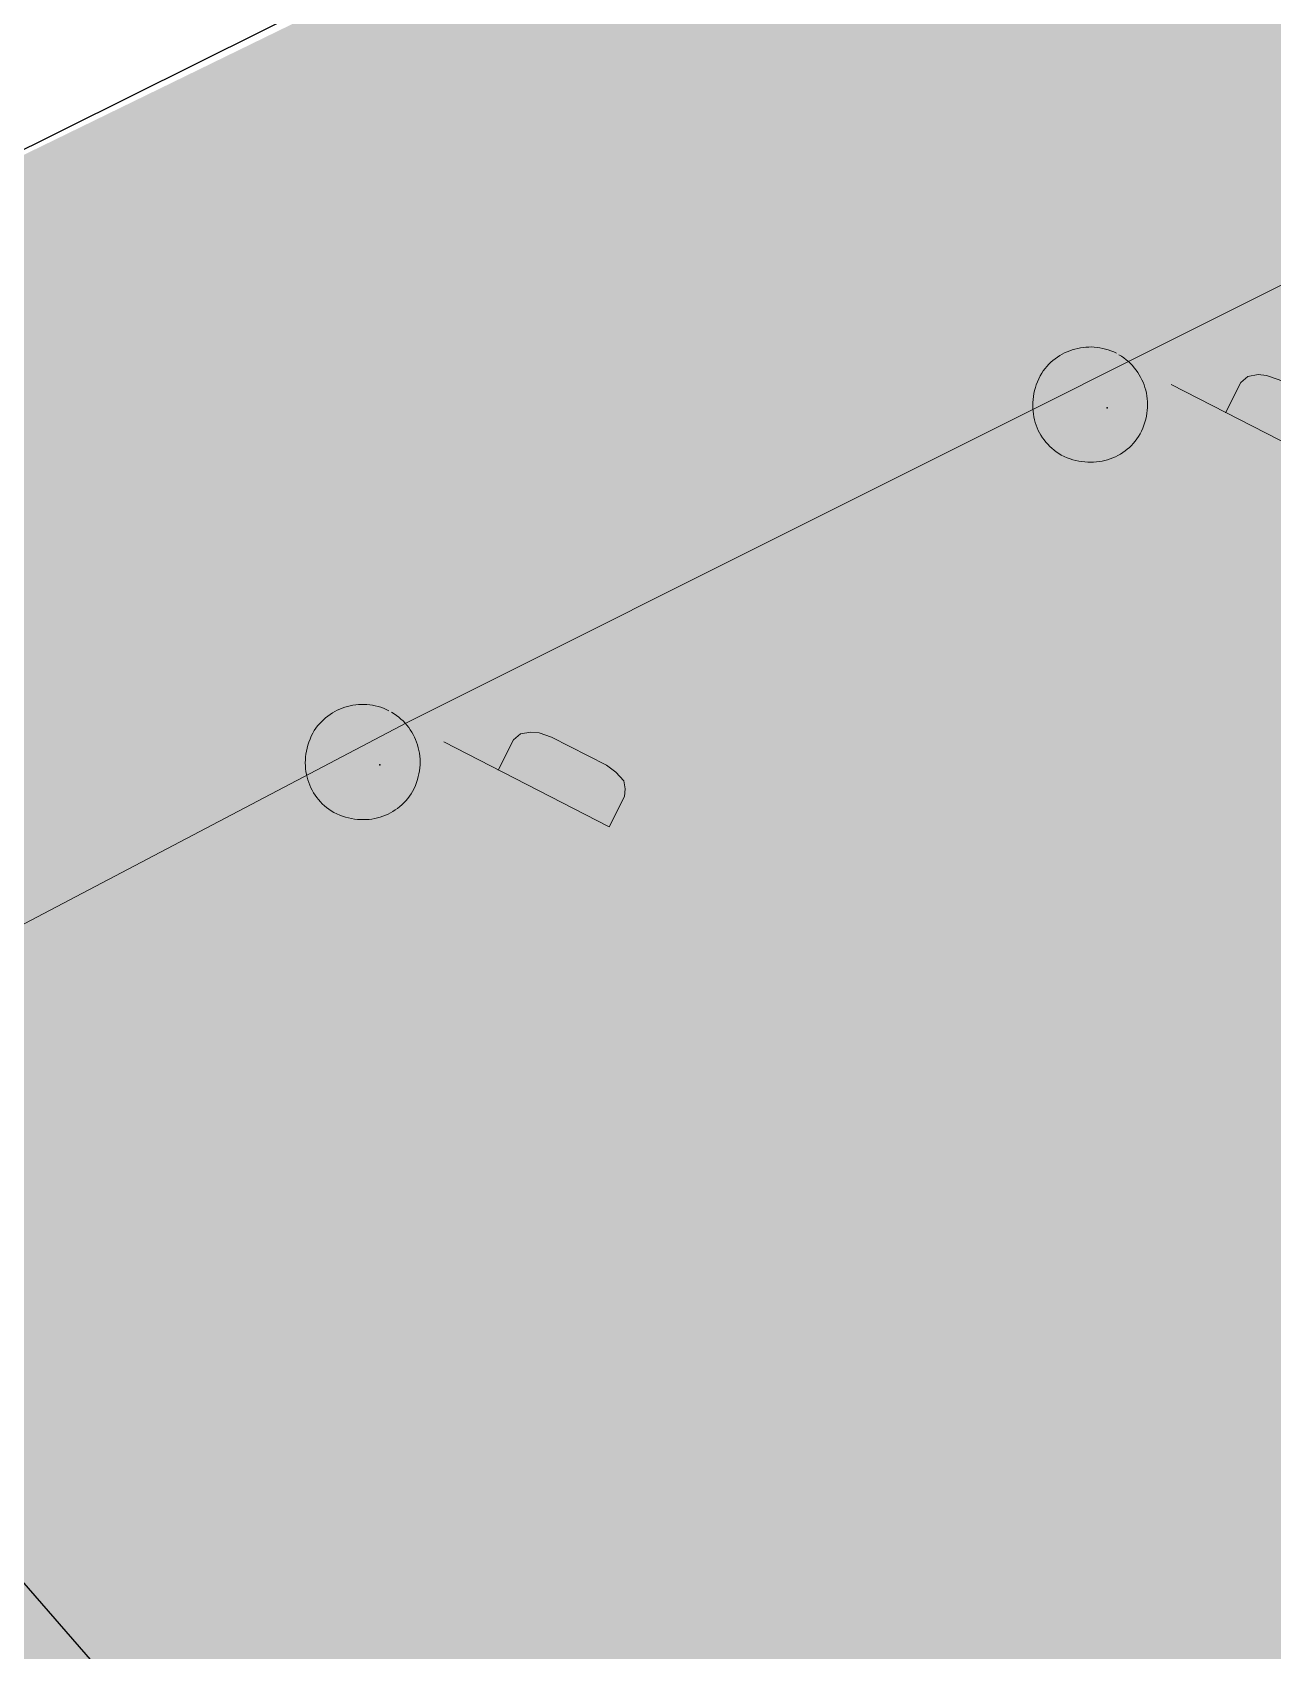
# Model space of a CAD drawing. Header units: metres. Extents: x 3 to 509016, y 4 to 6969473.
# Drawn here: x 507769.739 to 507772.066, y 6967258.452 to 6967261.489 of the extents above; entities that cross this region are included whole.
import ezdxf

# ---------------------------------------------------------------- set-up
doc = ezdxf.new("R2010")
doc.units = ezdxf.units.M
for name, color, linetype, lineweight in [('A-FLOR', 252, 'Continuous', 5), ('ROAD_FURNITURE', 252, 'Continuous', 0), ('S_RM_UG_PIPES', 252, 'EXIST_RISINGMAIN', 0)]:
    doc.layers.add(name, color=color, linetype=linetype, lineweight=lineweight)
for name, color, linetype in [('HATCH_LANDSCAPE', 1, 'Continuous'), ('mga2020ROAD_FURNITURE', 252, 'Continuous'), ('mga2020ROAD_KERB_BACK', 252, 'Continuous'), ('PAV_FOOTPATH', 252, 'Continuous'), ('XREF', 7, 'Continuous')]:
    doc.layers.add(name, color=color, linetype=linetype)
doc.layers.add('HATCH_PAVEMENT_FOOTPATH', color=7, linetype='Continuous', true_color=0xffe8a3)
doc.styles.get("Standard").update_dxf_attribs({"font": 'ARIALN.TTF'})
doc.linetypes.add('EXIST_RISINGMAIN', pattern='A,5,-2.5,5,-2,["RM",Standard,S=2.5,R=0,X=0,Y=-1.25],-5,5,-2.5,5,-2.5', length=34.5)

# ---------------------------------------------------------------- blocks, each defined once
blk = doc.blocks.new('XD_HATCH')
at = {"layer": 'HATCH_LANDSCAPE', "ltscale": 0.5}
h = blk.add_hatch(dxfattribs=at)
h.set_pattern_fill('GRASS', color=256, scale=0.05)
h.set_pattern_definition([(212.013854887, (0, 0), (-0.28538859865, -1.2375190291), [0.238125, -1.557926224]), (167.013854887, (0, 0), (-0.28538859868, -1.23751902925), [0.238125, -1.031875]), (257.013854887, (0, 0), (1.23751902925, -0.28538859868), [0.238125, -1.031875])])
h.paths.add_polyline_path([(507773.231, 6967254.5403), (507795.1886, 6967268.2729), (507798.4566, 6967269.0609), (507801.7069, 6967269.222), (507805.3767, 6967268.6729), (507808.7612, 6967267.4786), (507811.6257, 6967265.8217), (507814.67, 6967263.1345), (507817.3384, 6967259.6469), (507819.0304, 6967256.9433), (507820.4026, 6967254.7492), (507825.1395, 6967249.8154), (507839.4219, 6967226.9278), (507827.0153, 6967211.6575), (507816.098, 6967209.5361), (507803.586, 6967223.8952), (507801.4694, 6967222.0543), (507795.9398, 6967228.4309), (507787.7173, 6967237.8821)])
h.paths.add_polyline_path([(507824.7568, 6967208.8777), (507817.8418, 6967207.5341), (507820.8548, 6967204.075)])
h.paths.add_polyline_path([(507794.222, 6967274.0798), (507795.5704, 6967270.4222), (507794.4038, 6967270.141), (507792.7219, 6967269.0684), (507771.8963, 6967256.0787), (507768.8747, 6967259.5551), (507768.6503, 6967260.7366), (507773.1109, 6967262.9105), (507788.3829, 6967269.8302), (507789.0653, 6967270.1789), (507789.74, 6967270.665), (507790.1143, 6967270.9786), (507791.6115, 6967272.2332), (507793.7832, 6967273.9277)])
at = {"layer": 'HATCH_PAVEMENT_FOOTPATH'}
h = blk.add_hatch(color=256, dxfattribs=at)
h.dxf.hatch_style = 1
h.paths.add_polyline_path([(507837.6741, 6967229.3651), (507837.6601, 6967229.3656), (507837.6504, 6967229.3603)], flags=17)
h.paths.add_polyline_path([(507818.8549, 6967260.9586), (507815.9879, 6967264.6389), (507812.7997, 6967267.4531), (507809.6019, 6967269.3029), (507805.8619, 6967270.6226), (507801.8063, 6967271.2294), (507798.1702, 6967271.0491), (507794.4038, 6967270.141), (507771.8963, 6967256.0787), (507773.231, 6967254.5403), (507795.1886, 6967268.2729), (507798.4566, 6967269.0609), (507801.7069, 6967269.222), (507805.3767, 6967268.6729), (507808.7612, 6967267.4786), (507811.6257, 6967265.8217), (507814.67, 6967263.1345), (507817.3271, 6967259.6667), (507819.0304, 6967256.9433), (507820.7235, 6967258.0021)])
h.paths.add_polyline_path([(507824.7568, 6967208.8777), (507820.8548, 6967204.075), (507817.8418, 6967207.5341)], flags=16)
h.paths.add_polyline_path([(507775.2, 6967252.2769), (507773.231, 6967254.5403), (507771.8963, 6967256.0787), (507768.8747, 6967259.5551), (507765.4333, 6967257.405), (507766.5276, 6967255.6535), (507766.7115, 6967255.4419), (507767.0075, 6967255.0955), (507767.5476, 6967254.4751), (507769.1356, 6967252.7357), (507770.0422, 6967251.7102), (507770.6909, 6967250.9598), (507784.4416, 6967235.0558), (507795.4878, 6967222.3587), (507798.5455, 6967218.8848), (507825.7524, 6967187.5143), (507829.3108, 6967190.6071), (507824.7665, 6967203.095), (507841.6235, 6967217.7421), (507841.6355, 6967217.752), (507842.5745, 6967216.2486), (507846.7018, 6967218.8539), (507843.9539, 6967223.1655), (507842.821, 6967224.9787), (507836.0398, 6967235.8326), (507834.8741, 6967237.6984), (507828.0909, 6967248.5555), (507828.2181, 6967248.635), (507824.2068, 6967255.0785), (507824.2306, 6967257.0688), (507826.6039, 6967258.5414), (507828.5549, 6967258.0054), (507828.2109, 6967258.8379), (507826.5153, 6967261.5518), (507825.7564, 6967262.054), (507825.5442, 6967260.2375), (507821.0713, 6967257.4518), (507820.7233, 6967258.002), (507819.0304, 6967256.9433), (507820.4026, 6967254.7492), (507825.1395, 6967249.8154), (507839.4219, 6967226.9278), (507827.0153, 6967211.6575), (507816.098, 6967209.5361), (507803.586, 6967223.8952), (507801.4694, 6967222.0543), (507795.9286, 6967228.4506), (507787.704, 6967237.9042)])
blk = doc.blocks.new('25027_BNP_Skygate Play-Sheet - 000101 - SITE PLAN')
at = {"layer": 'A-FLOR'}
blk.add_line((-2227466.1, 4009250.4), (-2237324.8, 4007688.8), dxfattribs=at)
blk = doc.blocks.new('XE_ARCH')
at = {"xscale": 0.001, "yscale": 0.001, "zscale": 0.001, "rotation": 121.996}
blk.add_blockref('25027_BNP_Skygate Play-Sheet - 000101 - SITE PLAN', (509988.1258, 6971273.7702), dxfattribs=at)
blk = doc.blocks.new('BAC R BOL SMALL')
for p, q in [((-2.3209, 3.7415), (-2.4982, 3.6265)), ((-2.1385, 3.8476), (-2.3209, 3.7415)), ((-1.9516, 3.9447), (-2.1385, 3.8476)), ((-1.7605, 4.0325), (-1.9516, 3.9447)), ((-1.5655, 4.1112), (-1.7605, 4.0325)), ((-1.367, 4.1804), (-1.5655, 4.1112)), ((-1.1654, 4.2401), (-1.367, 4.1804)), ((-0.9611, 4.2902), (-1.1654, 4.2401)), ((-0.7544, 4.3306), (-0.9611, 4.2902)), ((-0.5458, 4.3611), (-0.7544, 4.3306)), ((-0.3356, 4.3816), (-0.5458, 4.3611)), ((-0.1241, 4.392), (-0.3356, 4.3816)), ((0.0882, 4.3922), (-0.1241, 4.392)), ((0.301, 4.3821), (0.0882, 4.3922)), ((0.5139, 4.3616), (0.301, 4.3821)), ((0.7265, 4.3305), (0.5139, 4.3616)), ((0.9385, 4.2888), (0.7265, 4.3305)), ((1.1495, 4.2362), (0.9385, 4.2888)), ((1.359, 4.1728), (1.1495, 4.2362)), ((1.5668, 4.0983), (1.359, 4.1728)), ((1.7725, 4.0127), (1.5668, 4.0983)), ((1.9756, 3.9158), (1.7725, 4.0127)), ((2.364, 3.6868), (2.1736, 3.8056)), ((2.5466, 3.5598), (2.364, 3.6868)), ((-3.569, 2.5811), (-3.6931, 2.3988)), ((-3.4369, 2.7554), (-3.569, 2.5811)), ((-3.2973, 2.9215), (-3.4369, 2.7554)), ((-3.1504, 3.0794), (-3.2973, 2.9215)), ((-2.9967, 3.229), (-3.1504, 3.0794)), ((-2.8365, 3.3701), (-2.9967, 3.229)), ((-2.6702, 3.5026), (-2.8365, 3.3701)), ((-2.4982, 3.6265), (-2.6702, 3.5026)), ((2.7214, 3.4249), (2.5466, 3.5598)), ((2.8881, 3.2825), (2.7214, 3.4249)), ((3.0465, 3.1328), (2.8881, 3.2825)), ((3.1966, 2.9762), (3.0465, 3.1328)), ((3.3382, 2.813), (3.1966, 2.9762)), ((3.4711, 2.6437), (3.3382, 2.813)), ((3.5951, 2.4684), (3.4711, 2.6437)), ((3.7101, 2.2875), (3.5951, 2.4684)), ((-4.1746, 1.3056), (-4.2362, 1.0785)), ((-4.1012, 1.5325), (-4.1746, 1.3056)), ((-4.0159, 1.7589), (-4.1012, 1.5325)), ((-3.9185, 1.9844), (-4.0159, 1.7589)), ((-3.8088, 2.2087), (-3.9185, 1.9844)), ((-3.6931, 2.3988), (-3.8088, 2.2087)), ((3.816, 2.1015), (3.7101, 2.2875)), ((3.9126, 1.9105), (3.816, 2.1015)), ((3.9998, 1.7149), (3.9126, 1.9105)), ((4.0773, 1.5151), (3.9998, 1.7149)), ((4.145, 1.3114), (4.0773, 1.5151)), ((4.2028, 1.1041), (4.145, 1.3114)), ((6.1384, 1.5522), (18.6973, -4.9036)), ((11.43, 1.6933), (10.2659, -0.5997)), ((11.9592, 2.1519), (11.43, 1.6933)), ((12.7353, 2.293), (11.9592, 2.1519)), ((13.3703, 2.2225), (12.7353, 2.293)), ((14.3228, 1.905), (13.3703, 2.2225)), ((18.4856, -0.2117), (14.3228, 1.905)), ((-4.3679, 0.1747), (-4.3729, -0.0484)), ((-4.3519, 0.3993), (-4.3679, 0.1747)), ((-4.3247, 0.625), (-4.3519, 0.3993)), ((-4.2862, 0.8515), (-4.3247, 0.625)), ((-4.2362, 1.0785), (-4.2862, 0.8515)), ((4.2506, 0.8936), (4.2028, 1.1041)), ((4.2881, 0.6801), (4.2506, 0.8936)), ((4.3152, 0.4641), (4.2881, 0.6801)), ((4.3318, 0.2458), (4.3152, 0.4641)), ((4.3376, 0.0256), (4.3318, 0.2458)), ((4.3327, -0.1962), (4.3376, 0.0256)), ((-4.3729, -0.0484), (-4.367, -0.2697)), ((-4.367, -0.2697), (-4.3504, -0.4889)), ((-4.3504, -0.4889), (-4.3233, -0.7057)), ((-4.3233, -0.7057), (-4.2858, -0.9197)), ((-4.2858, -0.9197), (-4.2381, -1.1305)), ((-4.2381, -1.1305), (-4.1802, -1.3379)), ((4.1394, -1.3172), (4.201, -1.0925)), ((4.201, -1.0925), (4.251, -0.8677)), ((4.251, -0.8677), (4.2895, -0.6432)), ((4.2895, -0.6432), (4.3167, -0.4192)), ((4.3167, -0.4192), (4.3327, -0.1962)), ((19.1911, -0.7409), (18.4856, -0.2117)), ((19.7909, -1.4111), (19.1911, -0.7409)), ((-4.1802, -1.3379), (-4.1125, -1.5415)), ((-4.1125, -1.5415), (-4.035, -1.741)), ((-4.035, -1.741), (-3.9478, -1.936)), ((-3.9478, -1.936), (-3.8512, -2.1263)), ((-3.8512, -2.1263), (-3.7453, -2.3115)), ((-3.7453, -2.3115), (-3.6303, -2.4912)), ((3.5336, -2.5811), (3.6578, -2.3989)), ((3.6578, -2.3989), (3.7736, -2.2088)), ((3.7736, -2.2088), (3.8833, -1.9876)), ((3.8833, -1.9876), (3.9807, -1.7651)), ((3.9807, -1.7651), (4.066, -1.5415)), ((4.066, -1.5415), (4.1394, -1.3172)), ((19.8967, -2.0109), (19.7909, -1.4111)), ((19.8614, -2.6106), (19.8967, -2.0109)), ((-3.6303, -2.4912), (-3.5063, -2.6651)), ((-3.5063, -2.6651), (-3.3734, -2.8329)), ((-3.3734, -2.8329), (-3.2318, -2.9943)), ((-3.2318, -2.9943), (-3.0817, -3.1489)), ((-3.0817, -3.1489), (-2.9233, -3.2965)), ((-2.9233, -3.2965), (-2.7566, -3.4365)), ((-2.7566, -3.4365), (-2.5818, -3.5688)), ((-2.5818, -3.5688), (-2.3992, -3.6931)), ((2.2776, -3.7372), (2.457, -3.6233)), ((2.457, -3.6233), (2.6306, -3.5003)), ((2.6306, -3.5003), (2.7982, -3.3685)), ((2.7982, -3.3685), (2.9594, -3.2279)), ((2.9594, -3.2279), (3.1139, -3.0788)), ((3.1139, -3.0788), (3.2613, -2.9211)), ((3.2613, -2.9211), (3.4013, -2.7552)), ((3.4013, -2.7552), (3.5336, -2.5811)), ((18.6973, -4.9036), (19.8614, -2.6106)), ((-2.3992, -3.6931), (-2.2088, -3.8088)), ((-2.2088, -3.8088), (-1.9877, -3.9154)), ((-1.9877, -3.9154), (-1.7652, -4.0101)), ((-1.7652, -4.0101), (-1.5416, -4.0931)), ((-1.5416, -4.0931), (-1.3173, -4.1646)), ((-1.3173, -4.1646), (-1.0926, -4.2245)), ((-1.0926, -4.2245), (-0.8679, -4.2732)), ((-0.8679, -4.2732), (-0.6435, -4.3106)), ((-0.6435, -4.3106), (-0.4197, -4.337)), ((-0.4197, -4.337), (-0.1969, -4.3525)), ((-0.1969, -4.3525), (0.0246, -4.3573)), ((0.0246, -4.3573), (0.2444, -4.3514)), ((0.2444, -4.3514), (0.4623, -4.335)), ((0.4623, -4.335), (0.6778, -4.3082)), ((0.6778, -4.3082), (0.8906, -4.2712)), ((0.8906, -4.2712), (1.1005, -4.2241)), ((1.1005, -4.2241), (1.307, -4.1671)), ((1.307, -4.1671), (1.5099, -4.1002)), ((1.5099, -4.1002), (1.7087, -4.0236)), ((1.7087, -4.0236), (1.9031, -3.9375)), ((1.9031, -3.9375), (2.0929, -3.842)), ((2.0929, -3.842), (2.2776, -3.7372))]:
    blk.add_line(p, q)
blk = doc.blocks.new('XE_SURVEY')
at = {"layer": 'mga2020ROAD_FURNITURE'}
for p in [(507771.7554, 6967260.7849, 4.7692), (507771.7554, 6967260.7849, 4.7692), (507770.3911, 6967260.1144, 4.7585), (507770.3911, 6967260.1144, 4.7585)]:
    blk.add_point(p, dxfattribs=at)
at = {"layer": 'mga2020ROAD_KERB_BACK'}
blk.add_polyline3d([(507738.2228, 6967241.4591, 4.5329), (507740.5152, 6967242.8258, 4.5216), (507741.08, 6967243.8212, 4.5636), (507746.5121, 6967247.2219, 4.6144), (507752.2955, 6967250.8388, 4.6445), (507757.8965, 6967254.3534, 4.6285), (507759.1736, 6967254.499, 4.5861), (507761.3848, 6967256.0005, 4.6263), (507762.5074, 6967257.2531, 4.6308), (507763.0964, 6967257.6156, 4.6351), (507767.4311, 6967260.1022, 4.6661), (507768.2485, 6967260.5368, 4.6718), (507771.8944, 6967262.3499, 4.7037), (507773.1568, 6967262.9317, 4.7146), (507778.0594, 6967265.1621, 4.7595), (507784.0446, 6967267.8262, 4.8092)], dxfattribs=at)
at = {"layer": 'S_RM_UG_PIPES'}
blk.add_lwpolyline([(507783.0387, 6967266.9042), (507782.2027, 6967265.9602), (507774.9124, 6967262.4329), (507770.4424, 6967260.194), (507766.0161, 6967257.8685), (507761.8947, 6967255.7032), (507756.9433, 6967252.5983), (507752.2532, 6967249.6573), (507747.9878, 6967247.1179), (507745.4098, 6967245.5836), (507743.6911, 6967244.5608), (507741.1352, 6967242.9905), (507734.7873, 6967238.9962), (507730.5554, 6967236.3333), (507726.0446, 6967234.1852), (507725.0957, 6967233.7482), (507720.8087, 6967233.4102), (507720.2157, 6967230.8222)], dxfattribs=at)
at = {"layer": 'ROAD_FURNITURE', "xscale": 0.0247222863170386, "yscale": 0.0247222863170386, "zscale": 0.0247222863170386}
for p in [(507771.724, 6967260.7902, 4.7692), (507770.3592, 6967260.1195, 4.7585)]:
    blk.add_blockref('BAC R BOL SMALL', p, dxfattribs=at)
blk = doc.blocks.new('XD_DESIGN_1')
at = {"layer": 'mga2020ROAD_KERB_BACK'}
blk.add_polyline3d([(507738.2228, 6967241.4591, 4.5329), (507740.5152, 6967242.8258, 4.5216), (507741.08, 6967243.8212, 4.5636), (507746.5121, 6967247.2219, 4.6144), (507752.2955, 6967250.8388, 4.6445), (507757.8965, 6967254.3534, 4.6285), (507759.1736, 6967254.499, 4.5861), (507761.3848, 6967256.0005, 4.6263), (507762.5074, 6967257.2531, 4.6308), (507763.0964, 6967257.6156, 4.6351), (507767.4311, 6967260.1022, 4.6661), (507768.2485, 6967260.5368, 4.6718), (507771.8944, 6967262.3499, 4.7037), (507773.1568, 6967262.9317, 4.7146), (507778.0594, 6967265.1621, 4.7595), (507784.0446, 6967267.8262, 4.8092), (507788.4512, 6967269.6966, 4.8489), (507789.1437, 6967270.0505, 4.8638), (507789.8322, 6967270.5465, 4.8695), (507791.7059, 6967272.1166, 4.8826)], dxfattribs=at)
at = {"layer": 'PAV_FOOTPATH'}
blk.add_lwpolyline([(507771.8963, 6967256.0787), (507768.1858, 6967260.3477), (507767.8883, 6967260.8238)], dxfattribs=at)
blk = doc.blocks.new('XD_DESIGN_2')
at = {"layer": 'mga2020ROAD_KERB_BACK'}
blk.add_polyline3d([(507738.2228, 6967241.4591, 4.5329), (507740.5152, 6967242.8258, 4.5216), (507741.08, 6967243.8212, 4.5636), (507746.5121, 6967247.2219, 4.6144), (507752.2955, 6967250.8388, 4.6445), (507757.8965, 6967254.3534, 4.6285), (507759.1736, 6967254.499, 4.5861), (507761.3848, 6967256.0005, 4.6263), (507762.5074, 6967257.2531, 4.6308), (507763.0964, 6967257.6156, 4.6351), (507767.4311, 6967260.1022, 4.6661), (507768.2485, 6967260.5368, 4.6718), (507771.8944, 6967262.3499, 4.7037), (507773.1568, 6967262.9317, 4.7146), (507778.0594, 6967265.1621, 4.7595), (507784.0446, 6967267.8262, 4.8092), (507788.4512, 6967269.6966, 4.8489), (507789.1437, 6967270.0505, 4.8638), (507789.8322, 6967270.5465, 4.8695), (507791.7059, 6967272.1166, 4.8826)], dxfattribs=at)
at = {"layer": 'PAV_FOOTPATH'}
blk.add_lwpolyline([(507771.8963, 6967256.0787), (507768.1858, 6967260.3477), (507767.8883, 6967260.8238)], dxfattribs=at)

msp = doc.modelspace()

# ---------------------------------------------------------------- block references
for name in ['XD_HATCH', 'XE_ARCH', 'XE_SURVEY']:
    msp.add_blockref(name, (0, 0))
at = {"layer": 'XREF'}
for name in ['XD_HATCH', 'XE_ARCH', 'XE_SURVEY']:
    msp.add_blockref(name, (0, 0), dxfattribs=at)

# ---------------------------------------------------------------- next in the draw order: block references
msp.add_blockref('XD_DESIGN_1', (0, 0))

# ---------------------------------------------------------------- next in the draw order: block references
msp.add_blockref('XD_DESIGN_2', (0, 0), dxfattribs=at)

doc.saveas('drawing.dxf')
